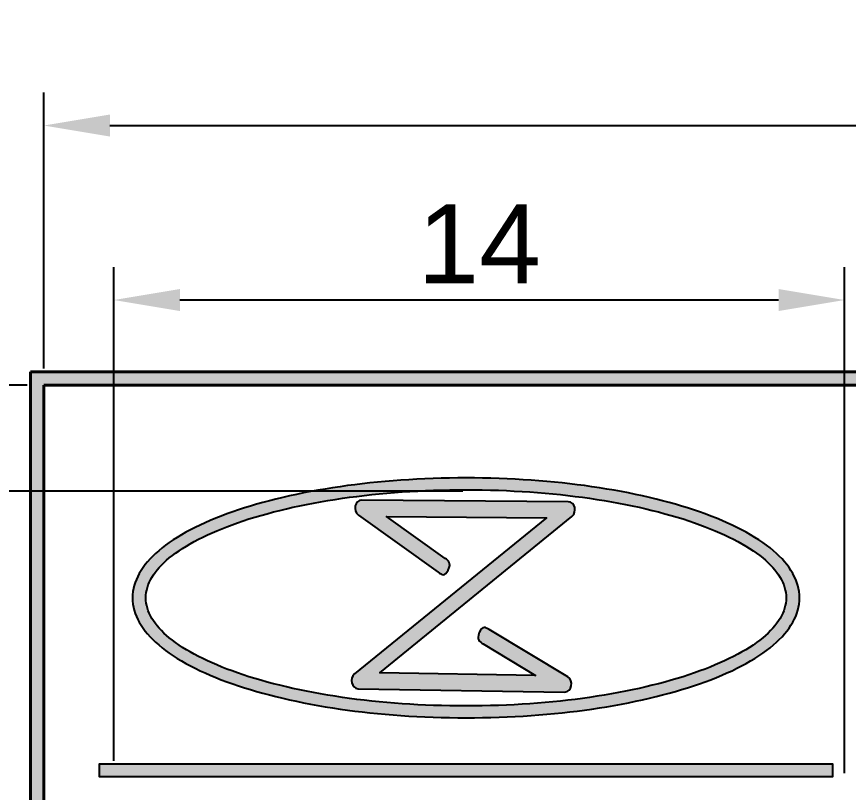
# Model space of a CAD drawing. Header units: millimetres. Extents: x 2977 to 3722, y 961 to 1309.
# Drawn here: x 2998.64 to 3030.13, y 987.07 to 1016.46 of the extents above; entities that cross this region are included whole.
import ezdxf

# ---------------------------------------------------------------- set-up
doc = ezdxf.new("R2010")
doc.units = ezdxf.units.MM
doc.layers.add('AM_0', color=7, linetype='Continuous', lineweight=40)
doc.layers.add('AM_5', color=1, linetype='Continuous', lineweight=25)
doc.layers.add('Camada 1', color=7, linetype='Continuous')
doc.styles.get("Standard").update_dxf_attribs({"font": 'arial.ttf'})
doc.dimstyles.new('ISO-25', dxfattribs={"dimtxt": 3, "dimasz": 2.5, "dimexe": 1.25, "dimexo": 0.625, "dimtad": 1, "dimtxsty": 'Standard', "dimcen": 2.5, "dimadec": 0, "dimazin": 0, "dimtfac": 1, "dimtmove": 0, "dimatfit": 3, "dimfxl": 1, "dimarcsym": 0})

# ---------------------------------------------------------------- blocks, each defined once
blk = doc.blocks.new('*D173')
at = {"layer": 'AM_5', "color": 0, "lineweight": -2, "transparency": 16777216}
for p, q in [((2999.045, 1002.502), (2985.609, 1002.502)), ((2986.859, 1000.002), (2986.859, 980.687)), ((2999.045, 978.187), (2985.609, 978.187))]:
    blk.add_line(p, q, dxfattribs=at)
at = {"layer": 'AM_5', "color": 0, "transparency": 16777216}
for points in [[(2986.443, 1000.002), (2987.276, 1000.002), (2986.859, 1002.502)], [(2986.443, 980.687), (2987.276, 980.687), (2986.859, 978.187)]]:
    blk.add_solid(points, dxfattribs=at)
at = {"layer": 'Defpoints', "color": 0, "transparency": 16777216}
for p in [(2999.67, 1002.502), (2986.859, 978.187), (2999.67, 978.187)]:
    blk.add_point(p, dxfattribs=at)
at = {"layer": 'AM_5', "color": 0, "transparency": 16777216, "insert": (2984.728, 990.344), "char_height": 3, "attachment_point": 5, "rotation": 90}
blk.add_mtext('14', dxfattribs=at)
blk = doc.blocks.new('*D174')
at = {"layer": 'AM_5', "color": 0, "lineweight": -2, "transparency": 16777216}
for p, q in [((2999.67, 1003.127), (2999.67, 1013.586)), ((3074.666, 1003.127), (3074.666, 1013.586)), ((3002.17, 1012.336), (3072.166, 1012.336))]:
    blk.add_line(p, q, dxfattribs=at)
at = {"layer": 'AM_5', "color": 0, "transparency": 16777216}
for points in [[(3002.17, 1012.753), (3002.17, 1011.919), (2999.67, 1012.336)], [(3072.166, 1012.753), (3072.166, 1011.919), (3074.666, 1012.336)]]:
    blk.add_solid(points, dxfattribs=at)
at = {"layer": 'Defpoints', "color": 0, "transparency": 16777216}
for p in [(3074.666, 1012.336), (2999.67, 1002.502), (3074.666, 1002.502)]:
    blk.add_point(p, dxfattribs=at)
at = {"layer": 'AM_5', "color": 0, "transparency": 16777216, "insert": (3037.168, 1014.493), "char_height": 3, "attachment_point": 5}
blk.add_mtext('40', dxfattribs=at)
blk = doc.blocks.new('*D175')
at = {"layer": 'AM_5', "color": 0, "lineweight": -2, "transparency": 16777216}
for p, q in [((3015.528, 998.484), (2993.962, 998.484)), ((2995.212, 995.984), (2995.212, 984.704)), ((3001.641, 982.204), (2993.962, 982.204))]:
    blk.add_line(p, q, dxfattribs=at)
at = {"layer": 'AM_5', "color": 0, "transparency": 16777216}
for points in [[(2994.796, 995.984), (2995.629, 995.984), (2995.212, 998.484)], [(2994.796, 984.704), (2995.629, 984.704), (2995.212, 982.204)]]:
    blk.add_solid(points, dxfattribs=at)
at = {"layer": 'Defpoints', "color": 0, "transparency": 16777216}
for p in [(3016.153, 998.484), (2995.212, 982.204), (3002.266, 982.204)]:
    blk.add_point(p, dxfattribs=at)
at = {"layer": 'AM_5', "color": 0, "transparency": 16777216, "insert": (2993.056, 990.344), "char_height": 3, "attachment_point": 5, "rotation": 90}
blk.add_mtext('10', dxfattribs=at)
blk = doc.blocks.new('*D176')
at = {"layer": 'AM_5', "color": 0, "lineweight": -2, "transparency": 16777216}
for p, q in [((3002.32, 988.269), (3002.32, 1006.974)), ((3029.987, 987.8), (3029.987, 1006.974)), ((3027.487, 1005.724), (3004.82, 1005.724))]:
    blk.add_line(p, q, dxfattribs=at)
at = {"layer": 'AM_5', "color": 0, "transparency": 16777216}
for points in [[(3004.82, 1006.141), (3004.82, 1005.308), (3002.32, 1005.724)], [(3027.487, 1006.141), (3027.487, 1005.308), (3029.987, 1005.724)]]:
    blk.add_solid(points, dxfattribs=at)
at = {"layer": 'Defpoints', "color": 0, "transparency": 16777216}
for p in [(3002.32, 1005.724), (3002.32, 987.644), (3029.987, 987.175)]:
    blk.add_point(p, dxfattribs=at)
at = {"layer": 'AM_5', "color": 0, "transparency": 16777216, "insert": (3016.153, 1007.855), "char_height": 3, "attachment_point": 5}
blk.add_mtext('14', dxfattribs=at)

msp = doc.modelspace()

# ---------------------------------------------------------------- hatches: boundary and pattern name
at = {"layer": 'AM_0'}
h = msp.add_hatch(color=256, dxfattribs=at)
h.paths.add_polyline_path([(2999.17, 1003.002), (2999.17, 978.687), (3074.166, 978.687), (3074.166, 1003.002)])
h.paths.add_polyline_path([(3073.666, 1002.502), (3073.666, 979.187), (2999.67, 979.187), (2999.67, 1002.502)], flags=16)
h = msp.add_hatch(color=256, dxfattribs=at)
edge = h.paths.add_edge_path()
edge.add_spline(control_points=[(3015.653, 998.984), (3013.968, 998.984), (3012.357, 998.866), (3010.885, 998.652)], knot_values=[0.882353, 0.882353, 0.882353, 0.882353, 1, 1, 1, 1], degree=3, periodic=0)
edge.add_spline(control_points=[(3010.885, 998.652), (3009.356, 998.43), (3007.976, 998.105), (3006.819, 997.701)], knot_values=[0.823529, 0.823529, 0.823529, 0.823529, 0.882353, 0.882353, 0.882353, 0.882353], degree=3, periodic=0)
edge.add_spline(control_points=[(3006.819, 997.701), (3005.632, 997.286), (3004.673, 996.786), (3004.018, 996.226)], knot_values=[0.764706, 0.764706, 0.764706, 0.764706, 0.823529, 0.823529, 0.823529, 0.823529], degree=3, periodic=0)
edge.add_spline(control_points=[(3004.018, 996.226), (3003.38, 995.681), (3003.028, 995.078), (3003.028, 994.441)], knot_values=[0.705882, 0.705882, 0.705882, 0.705882, 0.764706, 0.764706, 0.764706, 0.764706], degree=3, periodic=0)
edge.add_spline(control_points=[(3003.028, 994.441), (3003.028, 993.803), (3003.38, 993.2), (3004.018, 992.655)], knot_values=[0.647059, 0.647059, 0.647059, 0.647059, 0.705882, 0.705882, 0.705882, 0.705882], degree=3, periodic=0)
edge.add_spline(control_points=[(3004.018, 992.655), (3004.673, 992.095), (3005.632, 991.595), (3006.819, 991.181)], knot_values=[0.588235, 0.588235, 0.588235, 0.588235, 0.647059, 0.647059, 0.647059, 0.647059], degree=3, periodic=0)
edge.add_spline(control_points=[(3006.819, 991.181), (3007.976, 990.777), (3009.356, 990.451), (3010.885, 990.229)], knot_values=[0.529412, 0.529412, 0.529412, 0.529412, 0.588235, 0.588235, 0.588235, 0.588235], degree=3, periodic=0)
edge.add_spline(control_points=[(3010.885, 990.229), (3012.357, 990.015), (3013.968, 989.897), (3015.653, 989.897)], knot_values=[0.470588, 0.470588, 0.470588, 0.470588, 0.529412, 0.529412, 0.529412, 0.529412], degree=3, periodic=0)
edge.add_spline(control_points=[(3015.653, 989.897), (3017.339, 989.897), (3018.95, 990.015), (3020.422, 990.229)], knot_values=[0.411765, 0.411765, 0.411765, 0.411765, 0.470588, 0.470588, 0.470588, 0.470588], degree=3, periodic=0)
edge.add_spline(control_points=[(3020.422, 990.229), (3021.951, 990.451), (3023.331, 990.777), (3024.488, 991.181)], knot_values=[0.352941, 0.352941, 0.352941, 0.352941, 0.411765, 0.411765, 0.411765, 0.411765], degree=3, periodic=0)
edge.add_spline(control_points=[(3024.488, 991.181), (3025.675, 991.595), (3026.634, 992.095), (3027.289, 992.655)], knot_values=[0.294118, 0.294118, 0.294118, 0.294118, 0.352941, 0.352941, 0.352941, 0.352941], degree=3, periodic=0)
edge.add_spline(control_points=[(3027.289, 992.655), (3027.927, 993.2), (3028.279, 993.803), (3028.279, 994.441)], knot_values=[0.235294, 0.235294, 0.235294, 0.235294, 0.294118, 0.294118, 0.294118, 0.294118], degree=3, periodic=0)
edge.add_spline(control_points=[(3028.279, 994.441), (3028.279, 995.078), (3027.927, 995.681), (3027.289, 996.226)], knot_values=[0.176471, 0.176471, 0.176471, 0.176471, 0.235294, 0.235294, 0.235294, 0.235294], degree=3, periodic=0)
edge.add_spline(control_points=[(3027.289, 996.226), (3026.634, 996.786), (3025.675, 997.286), (3024.488, 997.701)], knot_values=[0.117647, 0.117647, 0.117647, 0.117647, 0.176471, 0.176471, 0.176471, 0.176471], degree=3, periodic=0)
edge.add_spline(control_points=[(3024.488, 997.701), (3023.331, 998.105), (3021.951, 998.43), (3020.422, 998.652)], knot_values=[0.058824, 0.058824, 0.058824, 0.058824, 0.117647, 0.117647, 0.117647, 0.117647], degree=3, periodic=0)
edge.add_spline(control_points=[(3020.422, 998.652), (3018.95, 998.866), (3017.339, 998.984), (3015.653, 998.984)], knot_values=[0, 0, 0, 0, 0.058824, 0.058824, 0.058824, 0.058824], degree=3, periodic=0)
edge = h.paths.add_edge_path(flags=16)
edge.add_spline(control_points=[(3015.653, 998.536), (3013.997, 998.536), (3012.417, 998.421), (3010.976, 998.212)], knot_values=[0, 0, 0, 0, 0.058824, 0.058824, 0.058824, 0.058824], degree=3, periodic=0)
edge.add_spline(control_points=[(3010.976, 998.212), (3009.479, 997.995), (3008.131, 997.678), (3007.004, 997.284)], knot_values=[0.058824, 0.058824, 0.058824, 0.058824, 0.117647, 0.117647, 0.117647, 0.117647], degree=3, periodic=0)
edge.add_spline(control_points=[(3007.004, 997.284), (3005.906, 996.901), (3005.022, 996.449), (3004.42, 995.952)], knot_values=[0.117647, 0.117647, 0.117647, 0.117647, 0.176471, 0.176471, 0.176471, 0.176471], degree=3, periodic=0)
edge.add_spline(control_points=[(3004.42, 995.952), (3003.849, 995.48), (3003.533, 994.97), (3003.533, 994.441)], knot_values=[0.176471, 0.176471, 0.176471, 0.176471, 0.235294, 0.235294, 0.235294, 0.235294], degree=3, periodic=0)
edge.add_spline(control_points=[(3003.533, 994.441), (3003.533, 993.912), (3003.849, 993.401), (3004.42, 992.929)], knot_values=[0.235294, 0.235294, 0.235294, 0.235294, 0.294118, 0.294118, 0.294118, 0.294118], degree=3, periodic=0)
edge.add_spline(control_points=[(3004.42, 992.929), (3005.022, 992.432), (3005.906, 991.98), (3007.004, 991.597)], knot_values=[0.294118, 0.294118, 0.294118, 0.294118, 0.352941, 0.352941, 0.352941, 0.352941], degree=3, periodic=0)
edge.add_spline(control_points=[(3007.004, 991.597), (3008.131, 991.204), (3009.479, 990.886), (3010.976, 990.669)], knot_values=[0.352941, 0.352941, 0.352941, 0.352941, 0.411765, 0.411765, 0.411765, 0.411765], degree=3, periodic=0)
edge.add_spline(control_points=[(3010.976, 990.669), (3012.417, 990.461), (3013.997, 990.345), (3015.653, 990.345)], knot_values=[0.411765, 0.411765, 0.411765, 0.411765, 0.470588, 0.470588, 0.470588, 0.470588], degree=3, periodic=0)
edge.add_spline(control_points=[(3015.653, 990.345), (3017.31, 990.345), (3018.89, 990.461), (3020.331, 990.669)], knot_values=[0.470588, 0.470588, 0.470588, 0.470588, 0.529412, 0.529412, 0.529412, 0.529412], degree=3, periodic=0)
edge.add_spline(control_points=[(3020.331, 990.669), (3021.828, 990.886), (3023.176, 991.204), (3024.303, 991.597)], knot_values=[0.529412, 0.529412, 0.529412, 0.529412, 0.588235, 0.588235, 0.588235, 0.588235], degree=3, periodic=0)
edge.add_spline(control_points=[(3024.303, 991.597), (3025.4, 991.98), (3026.284, 992.432), (3026.887, 992.929)], knot_values=[0.588235, 0.588235, 0.588235, 0.588235, 0.647059, 0.647059, 0.647059, 0.647059], degree=3, periodic=0)
edge.add_spline(control_points=[(3026.887, 992.929), (3027.458, 993.401), (3027.774, 993.912), (3027.774, 994.441)], knot_values=[0.647059, 0.647059, 0.647059, 0.647059, 0.705882, 0.705882, 0.705882, 0.705882], degree=3, periodic=0)
edge.add_spline(control_points=[(3027.774, 994.441), (3027.774, 994.97), (3027.458, 995.48), (3026.887, 995.952)], knot_values=[0.705882, 0.705882, 0.705882, 0.705882, 0.764706, 0.764706, 0.764706, 0.764706], degree=3, periodic=0)
edge.add_spline(control_points=[(3026.887, 995.952), (3026.284, 996.449), (3025.4, 996.901), (3024.303, 997.284)], knot_values=[0.764706, 0.764706, 0.764706, 0.764706, 0.823529, 0.823529, 0.823529, 0.823529], degree=3, periodic=0)
edge.add_spline(control_points=[(3024.303, 997.284), (3023.176, 997.678), (3021.828, 997.995), (3020.331, 998.212)], knot_values=[0.823529, 0.823529, 0.823529, 0.823529, 0.882353, 0.882353, 0.882353, 0.882353], degree=3, periodic=0)
edge.add_spline(control_points=[(3020.331, 998.212), (3018.89, 998.421), (3017.31, 998.536), (3015.653, 998.536)], knot_values=[0.882353, 0.882353, 0.882353, 0.882353, 1, 1, 1, 1], degree=3, periodic=0)
h = msp.add_hatch(color=256, dxfattribs=at)
edge = h.paths.add_edge_path()
edge.add_spline(control_points=[(3019.522, 998.082), (3019.522, 998.082), (3011.71, 998.144), (3011.71, 998.144), (3011.71, 998.144), (3011.445, 998.147), (3011.353, 997.737), (3011.578, 997.576)], knot_values=[0.052632, 0.052632, 0.052632, 0.052632, 0.105263, 0.105263, 0.105263, 0.105263, 0.157895, 0.157895, 0.157895, 0.157895], degree=3, periodic=0)
edge.add_spline(control_points=[(3011.578, 997.576), (3011.578, 997.576), (3014.603, 995.408), (3014.603, 995.408)], knot_values=[0, 0, 0, 0, 0.052632, 0.052632, 0.052632, 0.052632], degree=3, periodic=0)
edge.add_spline(control_points=[(3014.603, 995.408), (3014.727, 995.319), (3014.851, 995.231), (3014.981, 995.494)], knot_values=[0.894737, 0.894737, 0.894737, 0.894737, 1, 1, 1, 1], degree=3, periodic=0)
edge.add_spline(control_points=[(3014.981, 995.494), (3015.112, 995.756), (3014.988, 995.845), (3014.864, 995.934)], knot_values=[0.842105, 0.842105, 0.842105, 0.842105, 0.894737, 0.894737, 0.894737, 0.894737], degree=3, periodic=0)
edge.add_spline(control_points=[(3014.864, 995.934), (3014.864, 995.934), (3012.644, 997.525), (3012.644, 997.525), (3012.644, 997.525), (3012.644, 997.525), (3014.158, 997.513), (3015.671, 997.501)], knot_values=[0.763158, 0.763158, 0.763158, 0.763158, 0.815789, 0.815789, 0.815789, 0.815789, 0.842105, 0.842105, 0.842105, 0.842105], degree=3, periodic=0)
edge.add_spline(control_points=[(3015.671, 997.501), (3017.185, 997.489), (3018.699, 997.476), (3018.699, 997.476), (3018.699, 997.476), (3018.699, 997.476), (3016.883, 995.997), (3015.066, 994.517)], knot_values=[0.710526, 0.710526, 0.710526, 0.710526, 0.736842, 0.736842, 0.736842, 0.736842, 0.763158, 0.763158, 0.763158, 0.763158], degree=3, periodic=0)
edge.add_spline(control_points=[(3015.066, 994.517), (3013.25, 993.037), (3011.434, 991.558), (3011.434, 991.558), (3011.434, 991.558), (3011.225, 991.388), (3011.319, 991.002), (3011.575, 990.998)], knot_values=[0.631579, 0.631579, 0.631579, 0.631579, 0.657895, 0.657895, 0.657895, 0.657895, 0.710526, 0.710526, 0.710526, 0.710526], degree=3, periodic=0)
edge.add_spline(control_points=[(3011.575, 990.998), (3011.575, 990.998), (3019.386, 990.873), (3019.386, 990.873), (3019.386, 990.873), (3019.66, 990.868), (3019.746, 991.304), (3019.503, 991.451)], knot_values=[0.526316, 0.526316, 0.526316, 0.526316, 0.578947, 0.578947, 0.578947, 0.578947, 0.631579, 0.631579, 0.631579, 0.631579], degree=3, periodic=0)
edge.add_spline(control_points=[(3019.503, 991.451), (3019.503, 991.451), (3016.531, 993.242), (3016.531, 993.242), (3016.531, 993.242), (3016.401, 993.32), (3016.27, 993.399), (3016.156, 993.126)], knot_values=[0.421053, 0.421053, 0.421053, 0.421053, 0.473684, 0.473684, 0.473684, 0.473684, 0.526316, 0.526316, 0.526316, 0.526316], degree=3, periodic=0)
edge.add_spline(control_points=[(3016.156, 993.126), (3016.043, 992.854), (3016.173, 992.775), (3016.303, 992.697)], knot_values=[0.368421, 0.368421, 0.368421, 0.368421, 0.421053, 0.421053, 0.421053, 0.421053], degree=3, periodic=0)
edge.add_spline(control_points=[(3016.303, 992.697), (3016.303, 992.697), (3018.286, 991.502), (3018.286, 991.502), (3018.286, 991.502), (3018.286, 991.502), (3016.812, 991.526), (3015.339, 991.55)], knot_values=[0.289474, 0.289474, 0.289474, 0.289474, 0.342105, 0.342105, 0.342105, 0.342105, 0.368421, 0.368421, 0.368421, 0.368421], degree=3, periodic=0)
edge.add_spline(control_points=[(3015.339, 991.55), (3013.865, 991.573), (3012.392, 991.597), (3012.392, 991.597), (3012.392, 991.597), (3012.392, 991.597), (3014.21, 993.078), (3016.028, 994.56)], knot_values=[0.236842, 0.236842, 0.236842, 0.236842, 0.263158, 0.263158, 0.263158, 0.263158, 0.289474, 0.289474, 0.289474, 0.289474], degree=3, periodic=0)
edge.add_spline(control_points=[(3016.028, 994.56), (3017.846, 996.041), (3019.664, 997.522), (3019.664, 997.522), (3019.664, 997.522), (3019.874, 997.693), (3019.779, 998.08), (3019.522, 998.082)], knot_values=[0.157895, 0.157895, 0.157895, 0.157895, 0.184211, 0.184211, 0.184211, 0.184211, 0.236842, 0.236842, 0.236842, 0.236842], degree=3, periodic=0)
h = msp.add_hatch(color=256, dxfattribs=at)
edge = h.paths.add_edge_path()
edge.add_spline(control_points=[(3015.653, 988.144), (3008.737, 988.144), (3001.82, 988.144), (3001.82, 988.144), (3001.82, 988.144), (3001.813, 988.144), (3001.803, 988.144)], knot_values=[0.942304, 0.942304, 0.942304, 0.942304, 0.980766, 0.980766, 0.980766, 1.038462, 1.038462, 1.038462, 1.038462], degree=3, periodic=0)
edge.add_spline(control_points=[(3001.766, 988.144), (3001.766, 988.144), (3001.766, 988.144), (3001.766, 988.144), (3001.766, 988.144), (3001.766, 988.144), (3001.766, 988.144), (3001.766, 988.144)], knot_values=[0.845965, 0.845965, 0.845965, 0.845965, 0.846564, 0.846564, 0.846564, 0.846564, 0.846753, 0.846753, 0.846753, 0.846753], degree=3, periodic=0)
edge.add_spline(control_points=[(3001.766, 988.09), (3001.766, 988.09), (3001.766, 987.887), (3001.766, 987.786)], knot_values=[0.71154, 0.71154, 0.71154, 0.71154, 0.769231, 0.769231, 0.769231, 0.769231], degree=3, periodic=0)
edge.add_spline(control_points=[(3001.766, 987.675), (3001.766, 987.675), (3001.766, 987.675), (3001.766, 987.675), (3001.766, 987.675), (3001.766, 987.675), (3001.766, 987.675), (3001.766, 987.675)], knot_values=[0.6152, 0.6152, 0.6152, 0.6152, 0.615385, 0.615385, 0.615385, 0.615385, 0.615763, 0.615763, 0.615763, 0.615763], degree=3, periodic=0)
edge.add_spline(control_points=[(3001.803, 987.675), (3001.813, 987.675), (3001.82, 987.675), (3001.82, 987.675), (3001.82, 987.675), (3001.82, 987.675), (3008.737, 987.675), (3015.653, 987.675)], knot_values=[0.5, 0.5, 0.5, 0.5, 0.52885, 0.52885, 0.52885, 0.52885, 0.567312, 0.567312, 0.567312, 0.567312], degree=3, periodic=0)
edge.add_spline(control_points=[(3015.653, 987.675), (3022.57, 987.675), (3029.487, 987.675), (3029.487, 987.675), (3029.487, 987.675), (3029.487, 987.675), (3029.487, 987.675), (3029.487, 987.675)], knot_values=[0.461538, 0.461538, 0.461538, 0.461538, 0.499999, 0.499999, 0.499999, 0.499999, 0.5, 0.5, 0.5, 0.5], degree=3, periodic=0)
edge.add_spline(control_points=[(3029.541, 987.73), (3029.541, 987.73), (3029.541, 987.82), (3029.541, 987.91)], knot_values=[0.269231, 0.269231, 0.269231, 0.269231, 0.307692, 0.307692, 0.307692, 0.307692], degree=3, periodic=0)
edge.add_spline(control_points=[(3029.487, 988.144), (3029.487, 988.144), (3022.57, 988.144), (3015.653, 988.144)], knot_values=[0.038462, 0.038462, 0.038462, 0.038462, 0.076923, 0.076923, 0.076923, 0.076923], degree=3, periodic=0)

# ---------------------------------------------------------------- linework, layer by layer
for p, q in [((3074.166, 1003.002), (2999.17, 1003.002)), ((2999.17, 1003.002), (2999.17, 978.687)), ((2999.67, 1002.502), (2999.67, 979.187)), ((3073.666, 1002.502), (2999.67, 1002.502))]:
    msp.add_line(p, q, dxfattribs=at)
at = {"layer": 'Camada 1'}
for points, knots in [([(3015.653, 998.984), (3017.339, 998.984), (3018.95, 998.866), (3020.422, 998.652), (3020.422, 998.652), (3021.951, 998.43), (3023.331, 998.105), (3024.488, 997.701), (3024.488, 997.701), (3025.675, 997.286), (3026.634, 996.786), (3027.289, 996.226), (3027.289, 996.226), (3027.927, 995.681), (3028.279, 995.078), (3028.279, 994.441), (3028.279, 994.441), (3028.279, 993.803), (3027.927, 993.2), (3027.289, 992.655), (3027.289, 992.655), (3026.634, 992.095), (3025.675, 991.595), (3024.488, 991.181), (3024.488, 991.181), (3023.331, 990.777), (3021.951, 990.451), (3020.422, 990.229), (3020.422, 990.229), (3018.95, 990.015), (3017.339, 989.897), (3015.653, 989.897), (3015.653, 989.897), (3013.968, 989.897), (3012.357, 990.015), (3010.885, 990.229), (3010.885, 990.229), (3009.356, 990.451), (3007.976, 990.777), (3006.819, 991.181), (3006.819, 991.181), (3005.632, 991.595), (3004.673, 992.095), (3004.018, 992.655), (3004.018, 992.655), (3003.38, 993.2), (3003.028, 993.803), (3003.028, 994.441), (3003.028, 994.441), (3003.028, 995.078), (3003.38, 995.681), (3004.018, 996.226), (3004.018, 996.226), (3004.673, 996.786), (3005.632, 997.286), (3006.819, 997.701), (3006.819, 997.701), (3007.976, 998.105), (3009.356, 998.43), (3010.885, 998.652), (3010.885, 998.652), (3012.357, 998.866), (3013.968, 998.984), (3015.653, 998.984)], [0, 0, 0, 0, 0.058824, 0.058824, 0.058824, 0.058824, 0.117647, 0.117647, 0.117647, 0.117647, 0.176471, 0.176471, 0.176471, 0.176471, 0.235294, 0.235294, 0.235294, 0.235294, 0.294118, 0.294118, 0.294118, 0.294118, 0.352941, 0.352941, 0.352941, 0.352941, 0.411765, 0.411765, 0.411765, 0.411765, 0.470588, 0.470588, 0.470588, 0.470588, 0.529412, 0.529412, 0.529412, 0.529412, 0.588235, 0.588235, 0.588235, 0.588235, 0.647059, 0.647059, 0.647059, 0.647059, 0.705882, 0.705882, 0.705882, 0.705882, 0.764706, 0.764706, 0.764706, 0.764706, 0.823529, 0.823529, 0.823529, 0.823529, 0.882353, 0.882353, 0.882353, 0.882353, 1, 1, 1, 1]), ([(3015.653, 998.536), (3013.997, 998.536), (3012.417, 998.421), (3010.976, 998.212), (3010.976, 998.212), (3009.479, 997.995), (3008.131, 997.678), (3007.004, 997.284), (3007.004, 997.284), (3005.906, 996.901), (3005.022, 996.449), (3004.42, 995.952), (3004.42, 995.952), (3003.849, 995.48), (3003.533, 994.97), (3003.533, 994.441), (3003.533, 994.441), (3003.533, 993.912), (3003.849, 993.401), (3004.42, 992.929), (3004.42, 992.929), (3005.022, 992.432), (3005.906, 991.98), (3007.004, 991.597), (3007.004, 991.597), (3008.131, 991.204), (3009.479, 990.886), (3010.976, 990.669), (3010.976, 990.669), (3012.417, 990.461), (3013.997, 990.345), (3015.653, 990.345), (3015.653, 990.345), (3017.31, 990.345), (3018.89, 990.461), (3020.331, 990.669), (3020.331, 990.669), (3021.828, 990.886), (3023.176, 991.204), (3024.303, 991.597), (3024.303, 991.597), (3025.4, 991.98), (3026.284, 992.432), (3026.887, 992.929), (3026.887, 992.929), (3027.458, 993.401), (3027.774, 993.912), (3027.774, 994.441), (3027.774, 994.441), (3027.774, 994.97), (3027.458, 995.48), (3026.887, 995.952), (3026.887, 995.952), (3026.284, 996.449), (3025.4, 996.901), (3024.303, 997.284), (3024.303, 997.284), (3023.176, 997.678), (3021.828, 997.995), (3020.331, 998.212), (3020.331, 998.212), (3018.89, 998.421), (3017.31, 998.536), (3015.653, 998.536)], [0, 0, 0, 0, 0.058824, 0.058824, 0.058824, 0.058824, 0.117647, 0.117647, 0.117647, 0.117647, 0.176471, 0.176471, 0.176471, 0.176471, 0.235294, 0.235294, 0.235294, 0.235294, 0.294118, 0.294118, 0.294118, 0.294118, 0.352941, 0.352941, 0.352941, 0.352941, 0.411765, 0.411765, 0.411765, 0.411765, 0.470588, 0.470588, 0.470588, 0.470588, 0.529412, 0.529412, 0.529412, 0.529412, 0.588235, 0.588235, 0.588235, 0.588235, 0.647059, 0.647059, 0.647059, 0.647059, 0.705882, 0.705882, 0.705882, 0.705882, 0.764706, 0.764706, 0.764706, 0.764706, 0.823529, 0.823529, 0.823529, 0.823529, 0.882353, 0.882353, 0.882353, 0.882353, 1, 1, 1, 1]), ([(3014.603, 995.408), (3014.603, 995.408), (3011.578, 997.576), (3011.578, 997.576), (3011.578, 997.576), (3011.353, 997.737), (3011.445, 998.147), (3011.71, 998.144), (3011.71, 998.144), (3011.71, 998.144), (3019.522, 998.082), (3019.522, 998.082), (3019.522, 998.082), (3019.779, 998.08), (3019.874, 997.693), (3019.664, 997.522), (3019.664, 997.522), (3019.664, 997.522), (3012.392, 991.597), (3012.392, 991.597), (3012.392, 991.597), (3012.392, 991.597), (3018.286, 991.502), (3018.286, 991.502), (3018.286, 991.502), (3018.286, 991.502), (3016.303, 992.697), (3016.303, 992.697), (3016.303, 992.697), (3016.173, 992.775), (3016.043, 992.854), (3016.156, 993.126), (3016.156, 993.126), (3016.27, 993.399), (3016.401, 993.32), (3016.531, 993.242), (3016.531, 993.242), (3016.531, 993.242), (3019.503, 991.451), (3019.503, 991.451), (3019.503, 991.451), (3019.746, 991.304), (3019.66, 990.868), (3019.386, 990.873), (3019.386, 990.873), (3019.386, 990.873), (3011.575, 990.998), (3011.575, 990.998), (3011.575, 990.998), (3011.319, 991.002), (3011.225, 991.388), (3011.434, 991.558), (3011.434, 991.558), (3011.434, 991.558), (3018.699, 997.476), (3018.699, 997.476), (3018.699, 997.476), (3018.699, 997.476), (3012.644, 997.525), (3012.644, 997.525), (3012.644, 997.525), (3012.644, 997.525), (3014.864, 995.934), (3014.864, 995.934), (3014.864, 995.934), (3014.988, 995.845), (3015.112, 995.756), (3014.981, 995.494), (3014.981, 995.494), (3014.851, 995.231), (3014.727, 995.319), (3014.603, 995.408)], [0, 0, 0, 0, 0.052632, 0.052632, 0.052632, 0.052632, 0.105263, 0.105263, 0.105263, 0.105263, 0.157895, 0.157895, 0.157895, 0.157895, 0.210526, 0.210526, 0.210526, 0.210526, 0.263158, 0.263158, 0.263158, 0.263158, 0.315789, 0.315789, 0.315789, 0.315789, 0.368421, 0.368421, 0.368421, 0.368421, 0.421053, 0.421053, 0.421053, 0.421053, 0.473684, 0.473684, 0.473684, 0.473684, 0.526316, 0.526316, 0.526316, 0.526316, 0.578947, 0.578947, 0.578947, 0.578947, 0.631579, 0.631579, 0.631579, 0.631579, 0.684211, 0.684211, 0.684211, 0.684211, 0.736842, 0.736842, 0.736842, 0.736842, 0.789474, 0.789474, 0.789474, 0.789474, 0.842105, 0.842105, 0.842105, 0.842105, 0.894737, 0.894737, 0.894737, 0.894737, 1, 1, 1, 1]), ([(3001.82, 988.144), (3001.82, 988.144), (3029.487, 988.144), (3029.487, 988.144), (3029.487, 988.144), (3029.487, 988.144), (3029.541, 988.144), (3029.541, 988.144), (3029.541, 988.144), (3029.541, 988.144), (3029.541, 988.09), (3029.541, 988.09), (3029.541, 988.09), (3029.541, 988.09), (3029.541, 987.73), (3029.541, 987.73), (3029.541, 987.73), (3029.541, 987.73), (3029.541, 987.675), (3029.541, 987.675), (3029.541, 987.675), (3029.541, 987.675), (3029.487, 987.675), (3029.487, 987.675), (3029.487, 987.675), (3029.487, 987.675), (3001.82, 987.675), (3001.82, 987.675), (3001.82, 987.675), (3001.82, 987.675), (3001.766, 987.675), (3001.766, 987.675), (3001.766, 987.675), (3001.766, 987.675), (3001.766, 987.73), (3001.766, 987.73), (3001.766, 987.73), (3001.766, 987.73), (3001.766, 988.09), (3001.766, 988.09), (3001.766, 988.09), (3001.766, 988.09), (3001.766, 988.144), (3001.766, 988.144), (3001.766, 988.144), (3001.766, 988.144), (3001.82, 988.144), (3001.82, 988.144)], [0, 0, 0, 0, 0.076923, 0.076923, 0.076923, 0.076923, 0.153846, 0.153846, 0.153846, 0.153846, 0.230769, 0.230769, 0.230769, 0.230769, 0.307692, 0.307692, 0.307692, 0.307692, 0.384615, 0.384615, 0.384615, 0.384615, 0.461538, 0.461538, 0.461538, 0.461538, 0.538462, 0.538462, 0.538462, 0.538462, 0.615385, 0.615385, 0.615385, 0.615385, 0.692308, 0.692308, 0.692308, 0.692308, 0.769231, 0.769231, 0.769231, 0.769231, 0.846154, 0.846154, 0.846154, 0.846154, 1, 1, 1, 1])]:
    msp.add_open_spline(points, degree=3, knots=knots, dxfattribs=at)

# ---------------------------------------------------------------- dimensions: what is measured, and where the dimension line sits
at = {"layer": 'AM_5'}
for base, p1, p2, text, picture, middle in [((3074.666, 1012.336), (2999.67, 1002.502), (3074.666, 1002.502), '40', '*D174', (3037.168, 1014.493)), ((3002.32, 1005.724), (3029.987, 987.175), (3002.32, 987.644), '14', '*D176', (3016.153, 1007.855))]:
    dim = msp.add_linear_dim(base=base, p1=p1, p2=p2, text=text, dimstyle='ISO-25', dxfattribs=at)
    dim.commit()
    dim.dimension.update_dxf_attribs({"geometry": picture, "text_midpoint": middle})
for base, p1, p2, text, picture, middle in [((2986.859, 978.187), (2999.67, 1002.502), (2999.67, 978.187), '14', '*D173', (2984.728, 990.344)), ((2995.212, 982.204), (3016.153, 998.484), (3002.266, 982.204), '10', '*D175', (2993.056, 990.344))]:
    dim = msp.add_linear_dim(base=base, p1=p1, p2=p2, angle=90, text=text, dimstyle='ISO-25', dxfattribs=at)
    dim.commit()
    dim.dimension.update_dxf_attribs({"geometry": picture, "text_midpoint": middle})

doc.saveas('drawing.dxf')
